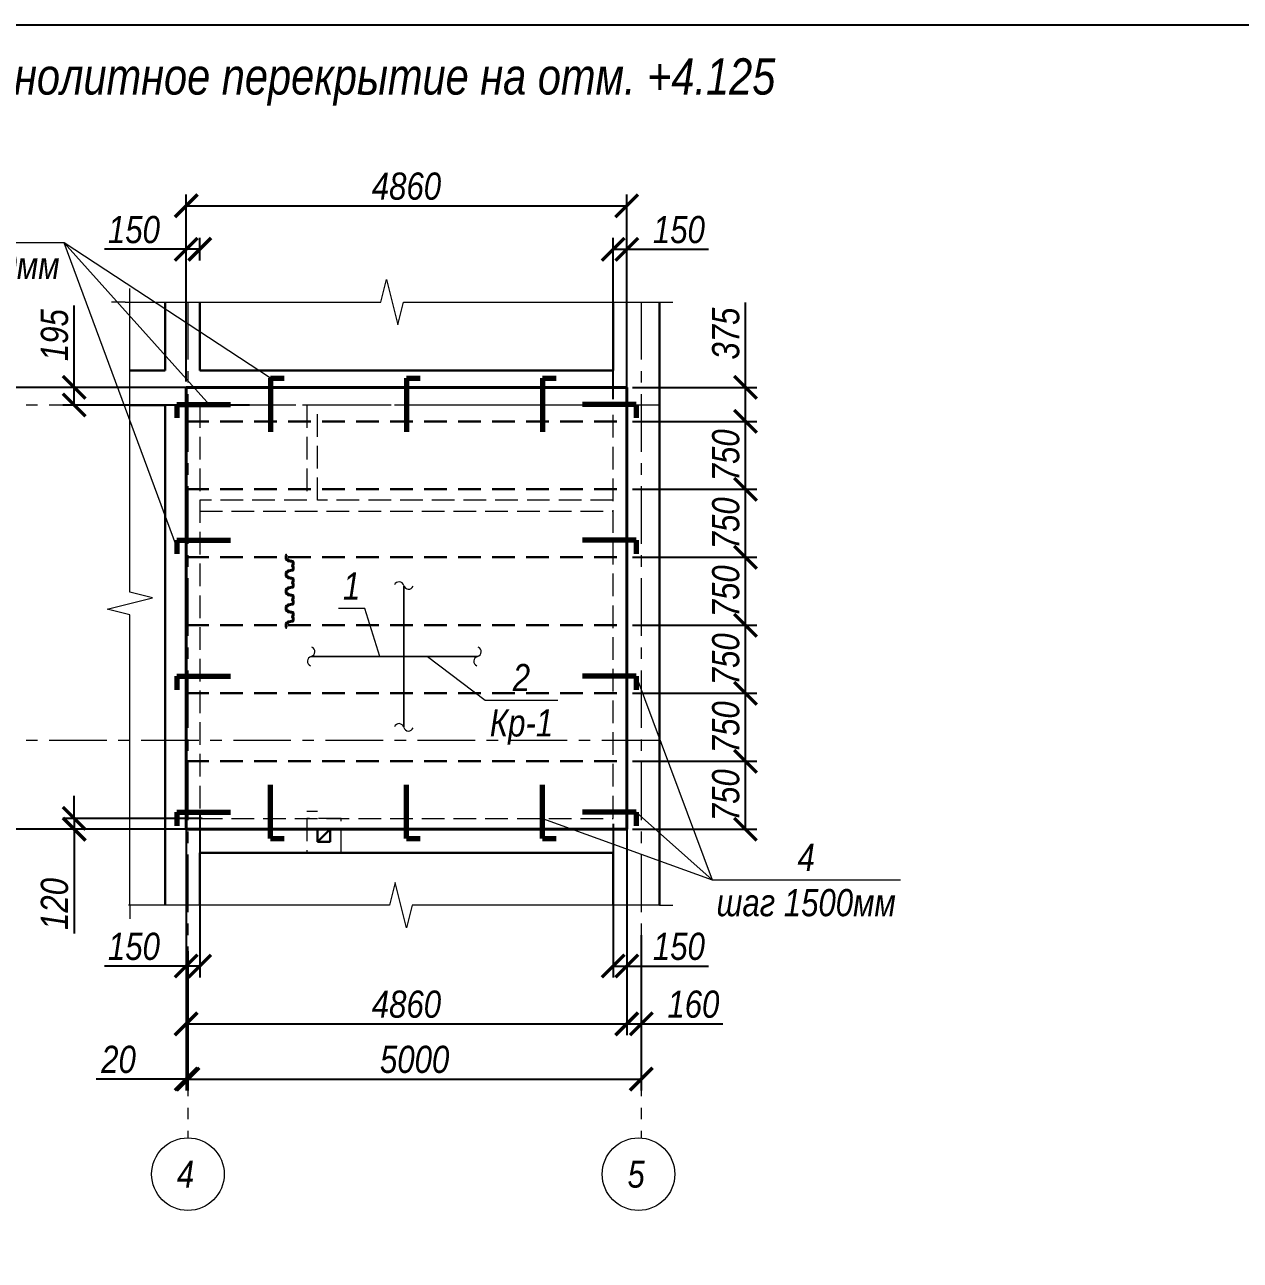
# Model space of a CAD drawing. Header units: millimetres. Extents: x 1582001 to 3303937, y 226471 to 491235.
# Drawn here: x 1715313 to 1728721, y 306813 to 320445 of the extents above; entities that cross this region are included whole.
import ezdxf
from ezdxf.enums import TextEntityAlignment as Align

# ---------------------------------------------------------------- set-up
doc = ezdxf.new("R2010")
doc.units = ezdxf.units.MM
for name, pattern in [('CENTER', [50.8, 31.75, -6.35, 6.35, -6.35]), ('DASHED2', [0.375, 0.25, -0.125]), ('gost5', [7, 5, -2, 0])]:
    doc.linetypes.add(name, pattern=pattern)
doc.layers.get('Defpoints').update_dxf_attribs({"color": 255, "lineweight": 30})
for name, color, linetype, lineweight in [('Оси', 251, 'CENTER', 9), ('перекрытия', 7, 'Continuous', 40), ('Размеры', 7, 'Continuous', 18), ('средние', 92, 'Continuous', 30), ('Стены несущие', 7, 'Continuous', 40), ('тонкие', 163, 'Continuous', 20), ('Штриховки', 251, 'Continuous', 20)]:
    doc.layers.add(name, color=color, linetype=linetype, lineweight=lineweight)
doc.layers.add('Формуляр', color=138, linetype='Continuous')
doc.styles.add('GOST 2.304', font='ARIALNI.TTF', dxfattribs={"width": 0.98, "height": 300})
doc.styles.get("Standard").update_dxf_attribs({"font": 'ARIALNI.TTF', "height": 300})
doc.styles.add('STYLE1', font='ARIALNI.TTF', dxfattribs={"height": 300})
doc.styles.add('Текст', font='ARIALNI.TTF')
doc.dimstyles.new('ISO-25', dxfattribs={"dimscale": 100, "dimtxt": 2.5, "dimasz": 2.5, "dimexe": 1.25, "dimexo": 0.625, "dimtad": 1, "dimdec": 0, "dimtxsty": 'Standard', "dimblk": 'ARCHTICK', "dimcen": 2.5, "dimadec": 0, "dimazin": 0, "dimtfac": 1, "dimtdec": 0, "dimtmove": 0, "dimatfit": 3, "dimfxl": 0, "dimarcsym": 0})

# ---------------------------------------------------------------- blocks, each defined once
blk = doc.blocks.new('_ArchTick')
at = {"color": 0, "linetype": 'ByBlock', "const_width": 0.15}
blk.add_lwpolyline([(-0.5, -0.5), (0.5, 0.5)], dxfattribs=at)
blk = doc.blocks.new('*D2024')
at = {"layer": 'Defpoints', "color": 0, "lineweight": -3, "ltscale": 100, "transparency": 16777216}
for p in [(1721954, 312319), (1723263, 312319), (1721954, 311569)]:
    blk.add_point(p, dxfattribs=at)
at = {"layer": 'Размеры', "color": 0, "lineweight": -2, "ltscale": 100, "transparency": 16777216}
for p, q in [((1722016, 312319), (1723388, 312319)), ((1723263, 311569), (1723263, 312319)), ((1722016, 311569), (1723388, 311569))]:
    blk.add_line(p, q, dxfattribs=at)
at = {"layer": 'Размеры', "color": 0, "lineweight": -2, "ltscale": 100, "transparency": 16777216, "xscale": 250, "yscale": 250, "zscale": 250}
for p, rotation in [((1723263, 312319), 90), ((1723263, 311569), 270)]:
    blk.add_blockref('_ArchTick', p, dxfattribs=dict(at, rotation=rotation))
at = {"layer": 'Размеры', "color": 0, "ltscale": 100, "transparency": 16777216, "insert": (1723047, 311944), "char_height": 300, "attachment_point": 5, "rotation": 90}
blk.add_mtext('750', dxfattribs=at)
blk = doc.blocks.new('*D2025')
at = {"layer": 'Defpoints', "color": 0, "lineweight": -3, "ltscale": 100, "transparency": 16777216}
for p in [(1721954, 313069), (1723263, 313069), (1721954, 312319)]:
    blk.add_point(p, dxfattribs=at)
at = {"layer": 'Размеры', "color": 0, "lineweight": -2, "ltscale": 100, "transparency": 16777216}
for p, q in [((1722016, 313069), (1723388, 313069)), ((1723263, 312319), (1723263, 313069)), ((1722016, 312319), (1723388, 312319))]:
    blk.add_line(p, q, dxfattribs=at)
at = {"layer": 'Размеры', "color": 0, "lineweight": -2, "ltscale": 100, "transparency": 16777216, "xscale": 250, "yscale": 250, "zscale": 250}
for p, rotation in [((1723263, 313069), 90), ((1723263, 312319), 270)]:
    blk.add_blockref('_ArchTick', p, dxfattribs=dict(at, rotation=rotation))
at = {"layer": 'Размеры', "color": 0, "ltscale": 100, "transparency": 16777216, "insert": (1723047, 312694), "char_height": 300, "attachment_point": 5, "rotation": 90}
blk.add_mtext('750', dxfattribs=at)
blk = doc.blocks.new('*D2026')
at = {"layer": 'Defpoints', "color": 0, "lineweight": -3, "ltscale": 100, "transparency": 16777216}
for p in [(1721954, 313819), (1723263, 313819), (1721954, 313069)]:
    blk.add_point(p, dxfattribs=at)
at = {"layer": 'Размеры', "color": 0, "lineweight": -2, "ltscale": 100, "transparency": 16777216}
for p, q in [((1722016, 313819), (1723388, 313819)), ((1723263, 313069), (1723263, 313819)), ((1722016, 313069), (1723388, 313069))]:
    blk.add_line(p, q, dxfattribs=at)
at = {"layer": 'Размеры', "color": 0, "lineweight": -2, "ltscale": 100, "transparency": 16777216, "xscale": 250, "yscale": 250, "zscale": 250}
for p, rotation in [((1723263, 313819), 90), ((1723263, 313069), 270)]:
    blk.add_blockref('_ArchTick', p, dxfattribs=dict(at, rotation=rotation))
at = {"layer": 'Размеры', "color": 0, "ltscale": 100, "transparency": 16777216, "insert": (1723047, 313444), "char_height": 300, "attachment_point": 5, "rotation": 90}
blk.add_mtext('750', dxfattribs=at)
blk = doc.blocks.new('*D2027')
at = {"layer": 'Defpoints', "color": 0, "lineweight": -3, "ltscale": 100, "transparency": 16777216}
for p in [(1721954, 314569), (1723263, 314569), (1721954, 313819)]:
    blk.add_point(p, dxfattribs=at)
at = {"layer": 'Размеры', "color": 0, "lineweight": -2, "ltscale": 100, "transparency": 16777216}
for p, q in [((1722016, 314569), (1723388, 314569)), ((1723263, 313819), (1723263, 314569)), ((1722016, 313819), (1723388, 313819))]:
    blk.add_line(p, q, dxfattribs=at)
at = {"layer": 'Размеры', "color": 0, "lineweight": -2, "ltscale": 100, "transparency": 16777216, "xscale": 250, "yscale": 250, "zscale": 250}
for p, rotation in [((1723263, 314569), 90), ((1723263, 313819), 270)]:
    blk.add_blockref('_ArchTick', p, dxfattribs=dict(at, rotation=rotation))
at = {"layer": 'Размеры', "color": 0, "ltscale": 100, "transparency": 16777216, "insert": (1723047, 314194), "char_height": 300, "attachment_point": 5, "rotation": 90}
blk.add_mtext('750', dxfattribs=at)
blk = doc.blocks.new('*D2028')
at = {"layer": 'Defpoints', "color": 0, "lineweight": -3, "ltscale": 100, "transparency": 16777216}
for p in [(1721954, 315319), (1723263, 315319), (1721954, 314569)]:
    blk.add_point(p, dxfattribs=at)
at = {"layer": 'Размеры', "color": 0, "lineweight": -2, "ltscale": 100, "transparency": 16777216}
for p, q in [((1722016, 315319), (1723388, 315319)), ((1723263, 314569), (1723263, 315319)), ((1722016, 314569), (1723388, 314569))]:
    blk.add_line(p, q, dxfattribs=at)
at = {"layer": 'Размеры', "color": 0, "lineweight": -2, "ltscale": 100, "transparency": 16777216, "xscale": 250, "yscale": 250, "zscale": 250}
for p, rotation in [((1723263, 315319), 90), ((1723263, 314569), 270)]:
    blk.add_blockref('_ArchTick', p, dxfattribs=dict(at, rotation=rotation))
at = {"layer": 'Размеры', "color": 0, "ltscale": 100, "transparency": 16777216, "insert": (1723047, 314944), "char_height": 300, "attachment_point": 5, "rotation": 90}
blk.add_mtext('750', dxfattribs=at)
blk = doc.blocks.new('*D2029')
at = {"layer": 'Defpoints', "color": 0, "lineweight": -3, "ltscale": 100, "transparency": 16777216}
for p in [(1721954, 316069), (1723263, 316069), (1721954, 315319)]:
    blk.add_point(p, dxfattribs=at)
at = {"layer": 'Размеры', "color": 0, "lineweight": -2, "ltscale": 100, "transparency": 16777216}
for p, q in [((1722016, 316069), (1723388, 316069)), ((1723263, 315319), (1723263, 316069)), ((1722016, 315319), (1723388, 315319))]:
    blk.add_line(p, q, dxfattribs=at)
at = {"layer": 'Размеры', "color": 0, "lineweight": -2, "ltscale": 100, "transparency": 16777216, "xscale": 250, "yscale": 250, "zscale": 250}
for p, rotation in [((1723263, 316069), 90), ((1723263, 315319), 270)]:
    blk.add_blockref('_ArchTick', p, dxfattribs=dict(at, rotation=rotation))
at = {"layer": 'Размеры', "color": 0, "ltscale": 100, "transparency": 16777216, "insert": (1723047, 315694), "char_height": 300, "attachment_point": 5, "rotation": 90}
blk.add_mtext('750', dxfattribs=at)
blk = doc.blocks.new('*D2030')
at = {"layer": 'Defpoints', "color": 0, "lineweight": -3, "ltscale": 100, "transparency": 16777216}
for p in [(1721954, 316444), (1723263, 316444), (1721954, 316069)]:
    blk.add_point(p, dxfattribs=at)
at = {"layer": 'Размеры', "color": 0, "lineweight": -2, "ltscale": 100, "transparency": 16777216}
for p, q in [((1723263, 316444), (1723263, 317379)), ((1722016, 316444), (1723388, 316444)), ((1723263, 316069), (1723263, 316444)), ((1722016, 316069), (1723388, 316069))]:
    blk.add_line(p, q, dxfattribs=at)
at = {"layer": 'Размеры', "color": 0, "lineweight": -2, "ltscale": 100, "transparency": 16777216, "xscale": 250, "yscale": 250, "zscale": 250}
for p, rotation in [((1723263, 316444), 90), ((1723263, 316069), 270)]:
    blk.add_blockref('_ArchTick', p, dxfattribs=dict(at, rotation=rotation))
at = {"layer": 'Размеры', "color": 0, "ltscale": 100, "transparency": 16777216, "insert": (1723047, 317037), "char_height": 300, "attachment_point": 5, "rotation": 90}
blk.add_mtext('375', dxfattribs=at)
blk = doc.blocks.new('*D2031')
at = {"layer": 'Defpoints', "color": 0, "lineweight": -3, "ltscale": 100, "transparency": 16777216}
for p in [(1717094, 316444), (1715028, 311569), (1717094, 311569)]:
    blk.add_point(p, dxfattribs=at)
at = {"layer": 'Размеры', "color": 0, "lineweight": -2, "ltscale": 100, "transparency": 16777216}
for p, q in [((1717031, 316444), (1714903, 316444)), ((1715028, 316444), (1715028, 311569)), ((1717031, 311569), (1714903, 311569))]:
    blk.add_line(p, q, dxfattribs=at)
at = {"layer": 'Размеры', "color": 0, "lineweight": -2, "ltscale": 100, "transparency": 16777216, "xscale": 250, "yscale": 250, "zscale": 250}
for p, rotation in [((1715028, 316444), 90), ((1715028, 311569), 270)]:
    blk.add_blockref('_ArchTick', p, dxfattribs=dict(at, rotation=rotation))
at = {"layer": 'Размеры', "color": 0, "ltscale": 100, "transparency": 16777216, "insert": (1714812, 314007), "char_height": 300, "attachment_point": 5, "rotation": 90}
blk.add_mtext('4875', dxfattribs=at)
blk = doc.blocks.new('*D2032')
at = {"layer": 'Defpoints', "color": 0, "lineweight": -3, "ltscale": 100, "transparency": 16777216}
for p in [(1715859, 316444), (1717853, 316444), (1717853, 316249)]:
    blk.add_point(p, dxfattribs=at)
at = {"layer": 'Размеры', "color": 0, "lineweight": -2, "ltscale": 100, "transparency": 16777216}
for p, q in [((1715859, 316444), (1715859, 317347)), ((1717791, 316444), (1715734, 316444)), ((1715859, 316249), (1715859, 316444)), ((1717791, 316249), (1715734, 316249))]:
    blk.add_line(p, q, dxfattribs=at)
at = {"layer": 'Размеры', "color": 0, "lineweight": -2, "ltscale": 100, "transparency": 16777216, "xscale": 250, "yscale": 250, "zscale": 250}
for p, rotation in [((1715859, 316444), 90), ((1715859, 316249), 270)]:
    blk.add_blockref('_ArchTick', p, dxfattribs=dict(at, rotation=rotation))
at = {"layer": 'Размеры', "color": 0, "ltscale": 100, "transparency": 16777216, "insert": (1715643, 317020), "char_height": 300, "attachment_point": 5, "rotation": 90}
blk.add_mtext('195', dxfattribs=at)
blk = doc.blocks.new('*D2033')
at = {"layer": 'Defpoints', "color": 0, "lineweight": -3, "ltscale": 100, "transparency": 16777216}
for p in [(1717331, 311689), (1715859, 311569), (1717331, 311569)]:
    blk.add_point(p, dxfattribs=at)
at = {"layer": 'Размеры', "color": 0, "lineweight": -2, "ltscale": 100, "transparency": 16777216}
for p, q in [((1715859, 311689), (1715859, 311939)), ((1717269, 311689), (1715734, 311689)), ((1715859, 311689), (1715859, 311569)), ((1717269, 311569), (1715734, 311569)), ((1715859, 311569), (1715859, 310418))]:
    blk.add_line(p, q, dxfattribs=at)
at = {"layer": 'Размеры', "color": 0, "lineweight": -2, "ltscale": 100, "transparency": 16777216, "xscale": 250, "yscale": 250, "zscale": 250}
for p, rotation in [((1715859, 311689), 270), ((1715859, 311569), 90)]:
    blk.add_blockref('_ArchTick', p, dxfattribs=dict(at, rotation=rotation))
at = {"layer": 'Размеры', "color": 0, "ltscale": 100, "transparency": 16777216, "insert": (1715643, 310744), "char_height": 300, "attachment_point": 5, "rotation": 90}
blk.add_mtext('120', dxfattribs=at)
blk = doc.blocks.new('*D2034')
at = {"layer": 'Defpoints', "color": 0, "lineweight": -3, "ltscale": 100, "transparency": 16777216}
for p in [(1717094, 311569), (1721954, 311569), (1721954, 309421)]:
    blk.add_point(p, dxfattribs=at)
at = {"layer": 'Размеры', "color": 0, "lineweight": -2, "ltscale": 100, "transparency": 16777216}
for p, q in [((1717094, 311507), (1717094, 309296)), ((1721954, 311507), (1721954, 309296)), ((1717094, 309421), (1721954, 309421))]:
    blk.add_line(p, q, dxfattribs=at)
at = {"layer": 'Размеры', "color": 0, "lineweight": -2, "ltscale": 100, "transparency": 16777216, "xscale": 250, "yscale": 250, "zscale": 250, "rotation": 180}
blk.add_blockref('_ArchTick', (1717094, 309421), dxfattribs=at)
at = {"layer": 'Размеры', "color": 0, "lineweight": -2, "ltscale": 100, "transparency": 16777216, "xscale": 250, "yscale": 250, "zscale": 250}
blk.add_blockref('_ArchTick', (1721954, 309421), dxfattribs=at)
at = {"layer": 'Размеры', "color": 0, "ltscale": 100, "transparency": 16777216, "insert": (1719524, 309637), "char_height": 300, "attachment_point": 5}
blk.add_mtext('4860', dxfattribs=at)
blk = doc.blocks.new('*D2035')
at = {"layer": 'Defpoints', "color": 0, "lineweight": -3, "ltscale": 100, "transparency": 16777216}
for p in [(1717094, 311791), (1717244, 311791), (1717094, 310059)]:
    blk.add_point(p, dxfattribs=at)
at = {"layer": 'Размеры', "color": 0, "lineweight": -2, "ltscale": 100, "transparency": 16777216}
for p, q in [((1717094, 311729), (1717094, 309934)), ((1717244, 311729), (1717244, 309934)), ((1717094, 310059), (1716193, 310059)), ((1717244, 310059), (1717094, 310059))]:
    blk.add_line(p, q, dxfattribs=at)
at = {"layer": 'Размеры', "color": 0, "lineweight": -2, "ltscale": 100, "transparency": 16777216, "xscale": 250, "yscale": 250, "zscale": 250, "rotation": 180}
blk.add_blockref('_ArchTick', (1717094, 310059), dxfattribs=at)
at = {"layer": 'Размеры', "color": 0, "lineweight": -2, "ltscale": 100, "transparency": 16777216, "xscale": 250, "yscale": 250, "zscale": 250}
blk.add_blockref('_ArchTick', (1717244, 310059), dxfattribs=at)
at = {"layer": 'Размеры', "color": 0, "ltscale": 100, "transparency": 16777216, "insert": (1716518, 310275), "char_height": 300, "attachment_point": 5}
blk.add_mtext('150', dxfattribs=at)
blk = doc.blocks.new('*D2036')
at = {"layer": 'Defpoints', "color": 0, "lineweight": -3, "ltscale": 100, "transparency": 16777216}
for p in [(1721804, 311689), (1721954, 311689), (1721954, 310059)]:
    blk.add_point(p, dxfattribs=at)
at = {"layer": 'Размеры', "color": 0, "lineweight": -2, "ltscale": 100, "transparency": 16777216}
for p, q in [((1721804, 311627), (1721804, 309934)), ((1721954, 311627), (1721954, 309934)), ((1721804, 310059), (1721954, 310059)), ((1721954, 310059), (1722854, 310059))]:
    blk.add_line(p, q, dxfattribs=at)
at = {"layer": 'Размеры', "color": 0, "lineweight": -2, "ltscale": 100, "transparency": 16777216, "xscale": 250, "yscale": 250, "zscale": 250, "rotation": 180}
blk.add_blockref('_ArchTick', (1721804, 310059), dxfattribs=at)
at = {"layer": 'Размеры', "color": 0, "lineweight": -2, "ltscale": 100, "transparency": 16777216, "xscale": 250, "yscale": 250, "zscale": 250}
blk.add_blockref('_ArchTick', (1721954, 310059), dxfattribs=at)
at = {"layer": 'Размеры', "color": 0, "ltscale": 100, "transparency": 16777216, "insert": (1722529, 310275), "char_height": 300, "attachment_point": 5}
blk.add_mtext('150', dxfattribs=at)
blk = doc.blocks.new('*D2037')
at = {"layer": 'Defpoints', "color": 0, "lineweight": -3, "ltscale": 100, "transparency": 16777216}
for p in [(1717114, 309804), (1722114, 309804), (1722114, 308812)]:
    blk.add_point(p, dxfattribs=at)
at = {"layer": 'Размеры', "color": 0, "lineweight": -2, "ltscale": 100, "transparency": 16777216}
for p, q in [((1717114, 309741), (1717114, 308687)), ((1722114, 309741), (1722114, 308687)), ((1717114, 308812), (1722114, 308812))]:
    blk.add_line(p, q, dxfattribs=at)
at = {"layer": 'Размеры', "color": 0, "lineweight": -2, "ltscale": 100, "transparency": 16777216, "xscale": 250, "yscale": 250, "zscale": 250, "rotation": 180}
blk.add_blockref('_ArchTick', (1717114, 308812), dxfattribs=at)
at = {"layer": 'Размеры', "color": 0, "lineweight": -2, "ltscale": 100, "transparency": 16777216, "xscale": 250, "yscale": 250, "zscale": 250}
blk.add_blockref('_ArchTick', (1722114, 308812), dxfattribs=at)
at = {"layer": 'Размеры', "color": 0, "ltscale": 100, "transparency": 16777216, "insert": (1719614, 309028), "char_height": 300, "attachment_point": 5}
blk.add_mtext('5000', dxfattribs=at)
blk = doc.blocks.new('*D2038')
at = {"layer": 'Defpoints', "color": 0, "lineweight": -3, "ltscale": 100, "transparency": 16777216}
for p in [(1722114, 310461), (1721954, 309738), (1722114, 309421)]:
    blk.add_point(p, dxfattribs=at)
at = {"layer": 'Размеры', "color": 0, "lineweight": -2, "ltscale": 100, "transparency": 16777216}
for p, q in [((1722114, 310399), (1722114, 309296)), ((1721954, 309676), (1721954, 309296)), ((1721954, 309421), (1722114, 309421)), ((1722114, 309421), (1723014, 309421))]:
    blk.add_line(p, q, dxfattribs=at)
at = {"layer": 'Размеры', "color": 0, "lineweight": -2, "ltscale": 100, "transparency": 16777216, "xscale": 250, "yscale": 250, "zscale": 250, "rotation": 180}
blk.add_blockref('_ArchTick', (1721954, 309421), dxfattribs=at)
at = {"layer": 'Размеры', "color": 0, "lineweight": -2, "ltscale": 100, "transparency": 16777216, "xscale": 250, "yscale": 250, "zscale": 250}
blk.add_blockref('_ArchTick', (1722114, 309421), dxfattribs=at)
at = {"layer": 'Размеры', "color": 0, "ltscale": 100, "transparency": 16777216, "insert": (1722689, 309637), "char_height": 300, "attachment_point": 5}
blk.add_mtext('160', dxfattribs=at)
blk = doc.blocks.new('*D2039')
at = {"layer": 'Defpoints', "color": 0, "lineweight": -3, "ltscale": 100, "transparency": 16777216}
for p in [(1717114, 310286), (1717094, 309545), (1717094, 308812)]:
    blk.add_point(p, dxfattribs=at)
at = {"layer": 'Размеры', "color": 0, "lineweight": -2, "ltscale": 100, "transparency": 16777216}
for p, q in [((1717114, 310223), (1717114, 308687)), ((1717094, 309482), (1717094, 308687)), ((1717094, 308812), (1716103, 308812)), ((1717114, 308812), (1717094, 308812)), ((1717114, 308812), (1717364, 308812))]:
    blk.add_line(p, q, dxfattribs=at)
at = {"layer": 'Размеры', "color": 0, "lineweight": -2, "ltscale": 100, "transparency": 16777216, "xscale": 250, "yscale": 250, "zscale": 250}
blk.add_blockref('_ArchTick', (1717094, 308812), dxfattribs=at)
at = {"layer": 'Размеры', "color": 0, "lineweight": -2, "ltscale": 100, "transparency": 16777216, "xscale": 250, "yscale": 250, "zscale": 250, "rotation": 180}
blk.add_blockref('_ArchTick', (1717114, 308812), dxfattribs=at)
at = {"layer": 'Размеры', "color": 0, "ltscale": 100, "transparency": 16777216, "insert": (1716348, 309028), "char_height": 300, "attachment_point": 5}
blk.add_mtext('20', dxfattribs=at)
blk = doc.blocks.new('*D2042')
at = {"layer": 'Defpoints', "color": 0, "lineweight": -3, "ltscale": 100, "transparency": 16777216}
for p in [(1721954, 318447), (1717094, 316444), (1721954, 316444)]:
    blk.add_point(p, dxfattribs=at)
at = {"layer": 'Размеры', "color": 0, "lineweight": -2, "ltscale": 100, "transparency": 16777216}
for p, q in [((1717094, 316507), (1717094, 318572)), ((1717094, 318447), (1721954, 318447)), ((1721954, 316507), (1721954, 318572))]:
    blk.add_line(p, q, dxfattribs=at)
at = {"layer": 'Размеры', "color": 0, "lineweight": -2, "ltscale": 100, "transparency": 16777216, "xscale": 250, "yscale": 250, "zscale": 250, "rotation": 180}
blk.add_blockref('_ArchTick', (1717094, 318447), dxfattribs=at)
at = {"layer": 'Размеры', "color": 0, "lineweight": -2, "ltscale": 100, "transparency": 16777216, "xscale": 250, "yscale": 250, "zscale": 250}
blk.add_blockref('_ArchTick', (1721954, 318447), dxfattribs=at)
at = {"layer": 'Размеры', "color": 0, "ltscale": 100, "transparency": 16777216, "insert": (1719524, 318662), "char_height": 300, "attachment_point": 5}
blk.add_mtext('4860', dxfattribs=at)
blk = doc.blocks.new('*D2043')
at = {"layer": 'Defpoints', "color": 0, "lineweight": -3, "ltscale": 100, "transparency": 16777216}
for p in [(1721954, 317967), (1721804, 316249), (1721954, 316257)]:
    blk.add_point(p, dxfattribs=at)
at = {"layer": 'Размеры', "color": 0, "lineweight": -2, "ltscale": 100, "transparency": 16777216}
for p, q in [((1721804, 316312), (1721804, 318092)), ((1721954, 316319), (1721954, 318092)), ((1721804, 317967), (1721954, 317967)), ((1721954, 317967), (1722854, 317967))]:
    blk.add_line(p, q, dxfattribs=at)
at = {"layer": 'Размеры', "color": 0, "lineweight": -2, "ltscale": 100, "transparency": 16777216, "xscale": 250, "yscale": 250, "zscale": 250, "rotation": 180}
blk.add_blockref('_ArchTick', (1721804, 317967), dxfattribs=at)
at = {"layer": 'Размеры', "color": 0, "lineweight": -2, "ltscale": 100, "transparency": 16777216, "xscale": 250, "yscale": 250, "zscale": 250}
blk.add_blockref('_ArchTick', (1721954, 317967), dxfattribs=at)
at = {"layer": 'Размеры', "color": 0, "ltscale": 100, "transparency": 16777216, "insert": (1722529, 318183), "char_height": 300, "attachment_point": 5}
blk.add_mtext('150', dxfattribs=at)
blk = doc.blocks.new('*D2044')
at = {"layer": 'Defpoints', "color": 0, "lineweight": -3, "ltscale": 100, "transparency": 16777216}
for p in [(1717094, 317967), (1717094, 315863), (1717244, 315863)]:
    blk.add_point(p, dxfattribs=at)
at = {"layer": 'Размеры', "color": 0, "lineweight": -2, "ltscale": 100, "transparency": 16777216}
for p, q in [((1717094, 317842), (1717094, 318092)), ((1717244, 317842), (1717244, 318092)), ((1717094, 317967), (1716193, 317967)), ((1717244, 317967), (1717094, 317967))]:
    blk.add_line(p, q, dxfattribs=at)
at = {"layer": 'Размеры', "color": 0, "lineweight": -2, "ltscale": 100, "transparency": 16777216, "xscale": 250, "yscale": 250, "zscale": 250, "rotation": 180}
blk.add_blockref('_ArchTick', (1717094, 317967), dxfattribs=at)
at = {"layer": 'Размеры', "color": 0, "lineweight": -2, "ltscale": 100, "transparency": 16777216, "xscale": 250, "yscale": 250, "zscale": 250}
blk.add_blockref('_ArchTick', (1717244, 317967), dxfattribs=at)
at = {"layer": 'Размеры', "color": 0, "ltscale": 100, "transparency": 16777216, "insert": (1716518, 318183), "char_height": 300, "attachment_point": 5}
blk.add_mtext('150', dxfattribs=at)

msp = doc.modelspace()

# ---------------------------------------------------------------- linework, layer by layer
at = {"layer": 'Оси', "ltscale": 20}
for p, q in [((1717113.6, 317385.4), (1717113.6, 308163.3)), ((1722113.6, 317385.4), (1722113.6, 308162.2)), ((1722313.6, 316249), (1713233.5, 316249)), ((1722313.6, 312549), (1713233.5, 312549))]:
    msp.add_line(p, q, dxfattribs=at)
at = {"layer": 'Оси', "linetype": 'Continuous', "ltscale": 100}
for centre in [(1717113.6, 307763.3), (1717113.6, 307763.3), (1722083.6, 307763.3), (1722083.6, 307763.3)]:
    msp.add_circle(centre, 400, dxfattribs=at)
at = {"layer": 'перекрытия', "lineweight": 40, "ltscale": 100}
for p, q in [((1718197.9, 314589.1), (1718197.9, 314548.9)), ((1718198.8, 314589.1), (1718198.8, 314548.9)), ((1718214.7, 314540.7), (1718202.7, 314543.1)), ((1718214.7, 314540.7), (1718202.7, 314543.1)), ((1718214.8, 314541.6), (1718202.9, 314543.9)), ((1718214.8, 314541.6), (1718202.9, 314543.9)), ((1718217.9, 314535.4), (1718217.9, 314536.8)), ((1718217.9, 314535.4), (1718217.9, 314536.8)), ((1718218.8, 314535.4), (1718218.8, 314536.8)), ((1718218.8, 314535.4), (1718218.8, 314536.8)), ((1718268.9, 314522), (1718221.1, 314531.4)), ((1718269, 314522.9), (1718221.3, 314532.3)), ((1718272.9, 314484.3), (1718272.9, 314517.1)), ((1718273.8, 314484.3), (1718273.8, 314517.1)), ((1718197.9, 314401.6), (1718197.9, 314361.4)), ((1718198.8, 314401.6), (1718198.8, 314361.4)), ((1718214.7, 314409.8), (1718202.7, 314407.5)), ((1718214.7, 314353.2), (1718202.7, 314355.6)), ((1718214.7, 314353.2), (1718202.7, 314355.6)), ((1718214.8, 314408.9), (1718202.9, 314406.6)), ((1718214.8, 314354.1), (1718202.9, 314356.4)), ((1718214.8, 314354.1), (1718202.9, 314356.4)), ((1718217.9, 314415.1), (1718217.9, 314413.7)), ((1718217.9, 314347.9), (1718217.9, 314349.3)), ((1718217.9, 314347.9), (1718217.9, 314349.3)), ((1718218.8, 314415.1), (1718218.8, 314413.7)), ((1718218.8, 314347.9), (1718218.8, 314349.3)), ((1718218.8, 314347.9), (1718218.8, 314349.3)), ((1718268.9, 314428.5), (1718221.1, 314419.1)), ((1718269, 314427.6), (1718221.3, 314418.2)), ((1718265.9, 314474.2), (1718265.9, 314476.3)), ((1718266.8, 314474.2), (1718266.8, 314476.3)), ((1718272.9, 314433.4), (1718272.9, 314466.3)), ((1718273.8, 314433.4), (1718273.8, 314466.3)), ((1718197.9, 314214.1), (1718197.9, 314173.9)), ((1718198.8, 314214.1), (1718198.8, 314173.9)), ((1718214.7, 314222.3), (1718202.7, 314220)), ((1718214.8, 314221.4), (1718202.9, 314219.1)), ((1718217.9, 314227.6), (1718217.9, 314226.2)), ((1718218.8, 314227.6), (1718218.8, 314226.2)), ((1718268.9, 314334.5), (1718221.1, 314343.9)), ((1718268.9, 314241), (1718221.1, 314231.6)), ((1718269, 314335.4), (1718221.3, 314344.8)), ((1718269, 314240.1), (1718221.3, 314230.7)), ((1718265.9, 314286.7), (1718265.9, 314288.8)), ((1718266.8, 314286.7), (1718266.8, 314288.8)), ((1718272.9, 314296.8), (1718272.9, 314329.6)), ((1718272.9, 314245.9), (1718272.9, 314278.8)), ((1718273.8, 314296.8), (1718273.8, 314329.6)), ((1718273.8, 314245.9), (1718273.8, 314278.8)), ((1718214.7, 314165.7), (1718202.7, 314168.1)), ((1718214.7, 314165.7), (1718202.7, 314168.1)), ((1718214.8, 314166.6), (1718202.9, 314168.9)), ((1718214.8, 314166.6), (1718202.9, 314168.9)), ((1718217.9, 314160.4), (1718217.9, 314161.8)), ((1718217.9, 314160.4), (1718217.9, 314161.8)), ((1718218.8, 314160.4), (1718218.8, 314161.8)), ((1718218.8, 314160.4), (1718218.8, 314161.8)), ((1718268.9, 314147), (1718221.1, 314156.4)), ((1718269, 314147.9), (1718221.3, 314157.3)), ((1718265.9, 314099.2), (1718265.9, 314101.3)), ((1718266.8, 314099.2), (1718266.8, 314101.3)), ((1718272.9, 314109.3), (1718272.9, 314142.1)), ((1718272.9, 314058.4), (1718272.9, 314091.3)), ((1718273.8, 314109.3), (1718273.8, 314142.1)), ((1718273.8, 314058.4), (1718273.8, 314091.3)), ((1718197.9, 314026.6), (1718197.9, 313986.4)), ((1718198.8, 314026.6), (1718198.8, 313986.4)), ((1718214.7, 314034.8), (1718202.7, 314032.5)), ((1718214.7, 313978.2), (1718202.7, 313980.6)), ((1718214.7, 313978.2), (1718202.7, 313980.6)), ((1718214.8, 314033.9), (1718202.9, 314031.6)), ((1718214.8, 313979.1), (1718202.9, 313981.4)), ((1718214.8, 313979.1), (1718202.9, 313981.4)), ((1718217.9, 314040.1), (1718217.9, 314038.7)), ((1718217.9, 313972.9), (1718217.9, 313974.3)), ((1718217.9, 313972.9), (1718217.9, 313974.3)), ((1718218.8, 314040.1), (1718218.8, 314038.7)), ((1718218.8, 313972.9), (1718218.8, 313974.3)), ((1718218.8, 313972.9), (1718218.8, 313974.3)), ((1718268.9, 314053.5), (1718221.1, 314044.1)), ((1718268.9, 313959.5), (1718221.1, 313968.9)), ((1718269, 314052.6), (1718221.3, 314043.2)), ((1718269, 313960.4), (1718221.3, 313969.8)), ((1718272.9, 313921.8), (1718272.9, 313954.6)), ((1718273.8, 313921.8), (1718273.8, 313954.6)), ((1718197.9, 313839.1), (1718197.9, 313798.9)), ((1718198.8, 313839.1), (1718198.8, 313798.9)), ((1718214.7, 313847.3), (1718202.7, 313845)), ((1718214.8, 313846.4), (1718202.9, 313844.1)), ((1718217.9, 313852.6), (1718217.9, 313851.2)), ((1718218.8, 313852.6), (1718218.8, 313851.2)), ((1718268.9, 313866), (1718221.1, 313856.6)), ((1718269, 313865.1), (1718221.3, 313855.7)), ((1718265.9, 313911.7), (1718265.9, 313913.8)), ((1718266.8, 313911.7), (1718266.8, 313913.8)), ((1718272.9, 313870.9), (1718272.9, 313903.8)), ((1718273.8, 313870.9), (1718273.8, 313903.8))]:
    msp.add_line(p, q, dxfattribs=at)
for centre, radius, start, end in [((1718203.9, 314589.1), 6, 101.12617, 180), ((1718203.9, 314548.9), 6, 180, 258.87383), ((1718203.9, 314548.9), 6, 180, 258.87383), ((1718203.9, 314589.1), 5.1, 101.12617, 180), ((1718203.9, 314548.9), 5.1, 180, 258.87383), ((1718203.9, 314548.9), 5.1, 180, 258.87383), ((1718213.9, 314536.8), 4, 0, 78.87383), ((1718213.9, 314536.8), 4, 0, 78.87383), ((1718213.9, 314536.8), 4.9, 0, 78.87383), ((1718213.9, 314536.8), 4.9, 0, 78.87383), ((1718221.9, 314535.4), 4, 180, 258.87383), ((1718221.9, 314535.4), 4, 180, 258.87383), ((1718221.9, 314535.4), 3.1, 180, 258.87383), ((1718221.9, 314535.4), 3.1, 180, 258.87383), ((1718267.9, 314517.1), 5, 0, 78.87383), ((1718267.9, 314517.1), 5.9, 0, 78.87383), ((1718203.9, 314401.6), 6, 101.12617, 180), ((1718203.9, 314361.4), 6, 180, 258.87383), ((1718203.9, 314361.4), 6, 180, 258.87383), ((1718203.9, 314401.6), 5.1, 101.12617, 180), ((1718203.9, 314361.4), 5.1, 180, 258.87383), ((1718203.9, 314361.4), 5.1, 180, 258.87383), ((1718213.9, 314413.7), 4, 281.12617, 0), ((1718213.9, 314349.3), 4, 0, 78.87383), ((1718213.9, 314349.3), 4, 0, 78.87383), ((1718213.9, 314413.7), 4.9, 281.12617, 0), ((1718213.9, 314349.3), 4.9, 0, 78.87383), ((1718213.9, 314349.3), 4.9, 0, 78.87383), ((1718221.9, 314415.1), 4, 101.12617, 180), ((1718221.9, 314415.1), 3.1, 101.12617, 180), ((1718269.9, 314476.3), 4, 97.18076, 180), ((1718269.9, 314474.2), 4, 180, 262.81924), ((1718269.9, 314476.3), 3.1, 97.18076, 180), ((1718269.9, 314474.2), 3.1, 180, 262.81924), ((1718267.9, 314433.4), 5, 281.12617, 0), ((1718267.9, 314433.4), 5.9, 281.12617, 0), ((1718268.9, 314484.3), 4, 277.18076, 0), ((1718268.9, 314466.3), 4, 0, 82.81924), ((1718268.9, 314484.3), 4.9, 277.18076, 0), ((1718268.9, 314466.3), 4.9, 0, 82.81924), ((1718203.9, 314214.1), 6, 101.12617, 180), ((1718203.9, 314214.1), 5.1, 101.12617, 180), ((1718213.9, 314226.2), 4, 281.12617, 0), ((1718213.9, 314226.2), 4.9, 281.12617, 0), ((1718221.9, 314347.9), 4, 180, 258.87383), ((1718221.9, 314347.9), 4, 180, 258.87383), ((1718221.9, 314227.6), 4, 101.12617, 180), ((1718221.9, 314347.9), 3.1, 180, 258.87383), ((1718221.9, 314347.9), 3.1, 180, 258.87383), ((1718221.9, 314227.6), 3.1, 101.12617, 180), ((1718269.9, 314288.8), 4, 97.18076, 180), ((1718269.9, 314286.7), 4, 180, 262.81924), ((1718269.9, 314288.8), 3.1, 97.18076, 180), ((1718269.9, 314286.7), 3.1, 180, 262.81924), ((1718267.9, 314329.6), 5, 0, 78.87383), ((1718267.9, 314245.9), 5, 281.12617, 0), ((1718267.9, 314329.6), 5.9, 0, 78.87383), ((1718267.9, 314245.9), 5.9, 281.12617, 0), ((1718268.9, 314296.8), 4, 277.18076, 0), ((1718268.9, 314278.8), 4, 0, 82.81924), ((1718268.9, 314296.8), 4.9, 277.18076, 0), ((1718268.9, 314278.8), 4.9, 0, 82.81924), ((1718203.9, 314173.9), 6, 180, 258.87383), ((1718203.9, 314173.9), 6, 180, 258.87383), ((1718203.9, 314173.9), 5.1, 180, 258.87383), ((1718203.9, 314173.9), 5.1, 180, 258.87383), ((1718213.9, 314161.8), 4, 0, 78.87383), ((1718213.9, 314161.8), 4, 0, 78.87383), ((1718213.9, 314161.8), 4.9, 0, 78.87383), ((1718213.9, 314161.8), 4.9, 0, 78.87383), ((1718221.9, 314160.4), 4, 180, 258.87383), ((1718221.9, 314160.4), 4, 180, 258.87383), ((1718221.9, 314160.4), 3.1, 180, 258.87383), ((1718221.9, 314160.4), 3.1, 180, 258.87383), ((1718269.9, 314101.3), 4, 97.18076, 180), ((1718269.9, 314099.2), 4, 180, 262.81924), ((1718269.9, 314101.3), 3.1, 97.18076, 180), ((1718269.9, 314099.2), 3.1, 180, 262.81924), ((1718267.9, 314142.1), 5, 0, 78.87383), ((1718267.9, 314142.1), 5.9, 0, 78.87383), ((1718268.9, 314109.3), 4, 277.18076, 0), ((1718268.9, 314091.3), 4, 0, 82.81924), ((1718268.9, 314109.3), 4.9, 277.18076, 0), ((1718268.9, 314091.3), 4.9, 0, 82.81924), ((1718203.9, 314026.6), 6, 101.12617, 180), ((1718203.9, 313986.4), 6, 180, 258.87383), ((1718203.9, 313986.4), 6, 180, 258.87383), ((1718203.9, 314026.6), 5.1, 101.12617, 180), ((1718203.9, 313986.4), 5.1, 180, 258.87383), ((1718203.9, 313986.4), 5.1, 180, 258.87383), ((1718213.9, 314038.7), 4, 281.12617, 0), ((1718213.9, 313974.3), 4, 0, 78.87383), ((1718213.9, 313974.3), 4, 0, 78.87383), ((1718213.9, 314038.7), 4.9, 281.12617, 0), ((1718213.9, 313974.3), 4.9, 0, 78.87383), ((1718213.9, 313974.3), 4.9, 0, 78.87383), ((1718221.9, 314040.1), 4, 101.12617, 180), ((1718221.9, 313972.9), 4, 180, 258.87383), ((1718221.9, 313972.9), 4, 180, 258.87383), ((1718221.9, 314040.1), 3.1, 101.12617, 180), ((1718221.9, 313972.9), 3.1, 180, 258.87383), ((1718221.9, 313972.9), 3.1, 180, 258.87383), ((1718267.9, 314058.4), 5, 281.12617, 0), ((1718267.9, 313954.6), 5, 0, 78.87383), ((1718267.9, 314058.4), 5.9, 281.12617, 0), ((1718267.9, 313954.6), 5.9, 0, 78.87383), ((1718203.9, 313839.1), 6, 101.12617, 180), ((1718203.9, 313839.1), 5.1, 101.12617, 180), ((1718213.9, 313851.2), 4, 281.12617, 0), ((1718213.9, 313851.2), 4.9, 281.12617, 0), ((1718221.9, 313852.6), 4, 101.12617, 180), ((1718221.9, 313852.6), 3.1, 101.12617, 180), ((1718269.9, 313913.8), 4, 97.18076, 180), ((1718269.9, 313911.7), 4, 180, 262.81924), ((1718269.9, 313913.8), 3.1, 97.18076, 180), ((1718269.9, 313911.7), 3.1, 180, 262.81924), ((1718267.9, 313870.9), 5, 281.12617, 0), ((1718267.9, 313870.9), 5.9, 281.12617, 0), ((1718268.9, 313921.8), 4, 277.18076, 0), ((1718268.9, 313903.8), 4, 0, 82.81924), ((1718268.9, 313921.8), 4.9, 277.18076, 0), ((1718268.9, 313903.8), 4.9, 0, 82.81924), ((1718203.9, 313798.9), 6, 180, 258.87383), ((1718203.9, 313798.9), 6, 180, 258.87383), ((1718203.9, 313798.9), 6, 180, 258.87383), ((1718203.9, 313798.9), 5.1, 180, 258.87383), ((1718203.9, 313798.9), 5.1, 180, 258.87383), ((1718203.9, 313798.9), 5.1, 180, 258.87383)]:
    msp.add_arc(centre, radius, start, end, dxfattribs=at)
at = {"layer": 'Размеры', "ltscale": 100}
for p, q in [((1715748, 318038.3), (1713670.6, 318038.3)), ((1716990.6, 314681.5), (1715748, 318038.3)), ((1718023.6, 316547), (1715748, 318038.3)), ((1717354.2, 316249), (1715748, 318038.3)), ((1722056.6, 313256.5), (1722894.3, 311009.1)), ((1721023.6, 311689), (1722894.3, 311009.1)), ((1722056.6, 311756.5), (1722894.3, 311009.1)), ((1722894.3, 311009.1), (1724971.8, 311009.1))]:
    msp.add_line(p, q, dxfattribs=at)
at = {"layer": 'Размеры', "linetype": 'Continuous', "ltscale": 50}
for p, q in [((1716473.1, 317385.4), (1716473.1, 317535.4)), ((1716421.4, 317385.4), (1716271.4, 317385.4)), ((1722313.6, 317385.4), (1722463.6, 317385.4)), ((1716608.2, 310730.7), (1716458.2, 310730.7)), ((1716473.1, 310730.7), (1716473.1, 310580.7)), ((1722313.6, 310730.7), (1722463.6, 310730.7))]:
    msp.add_line(p, q, dxfattribs=at)
at = {"layer": 'Размеры', "lineweight": 9, "ltscale": 100}
for p, q in [((1719064.9, 314002.7), (1718773.8, 314002.7)), ((1719228.6, 313475.2), (1719064.9, 314002.7)), ((1719756.1, 313475.2), (1720393.5, 312992.2)), ((1720393.5, 312992.2), (1721192.5, 312992.2))]:
    msp.add_line(p, q, dxfattribs=at)
at = {"layer": 'Размеры', "linetype": 'Continuous', "ltscale": 50}
for points in [[(1716421.4, 317385.4), (1719242.5, 317385.4), (1719305, 317635.4), (1719430, 317135.4), (1719492.5, 317385.4), (1722313.6, 317385.4)], [(1716473.1, 310730.7), (1716473.1, 313933.1), (1716223.1, 313995.6), (1716723.1, 314120.6), (1716473.1, 314183.1), (1716473.1, 317385.4)], [(1722313.6, 310730.7), (1719585.9, 310730.7), (1719523.4, 310480.7), (1719398.4, 310980.7), (1719335.9, 310730.7), (1716608.2, 310730.7)]]:
    msp.add_lwpolyline(points, dxfattribs=at)
at = {"layer": 'средние'}
for p, q in [((1716863.6, 316629), (1716863.6, 317385.4)), ((1717243.6, 317385.4), (1717243.6, 316629)), ((1721803.6, 316629), (1721803.6, 317385.4)), ((1722313.6, 317385.4), (1722313.6, 310730.7)), ((1716473.6, 316629), (1716863.6, 316629)), ((1717243.6, 316629), (1721803.6, 316629)), ((1716863.6, 316249), (1716473.6, 316249)), ((1716863.6, 310730.7), (1716863.6, 316249)), ((1718683.6, 311569), (1718543.6, 311429)), ((1718543.6, 311569), (1718683.6, 311569)), ((1718543.6, 311429), (1718543.6, 311569)), ((1718683.6, 311569), (1718683.6, 311429)), ((1718683.6, 311429), (1718543.6, 311429)), ((1721803.6, 311309.3), (1717243.6, 311309.3)), ((1717243.6, 311309.3), (1717243.6, 310730.7)), ((1721803.6, 310730.7), (1721803.6, 311309.3))]:
    msp.add_line(p, q, dxfattribs=at)
at = {"layer": 'средние', "linetype": 'DASHED2', "ltscale": 1000}
for p, q in [((1717093.6, 316069), (1721953.6, 316069)), ((1717093.6, 315319), (1721953.6, 315319)), ((1717093.6, 314569), (1721953.6, 314569)), ((1717093.6, 313819), (1721953.6, 313819)), ((1717093.6, 313069), (1721953.6, 313069)), ((1717093.6, 312319), (1721953.6, 312319))]:
    msp.add_line(p, q, dxfattribs=at)
at = {"layer": 'Стены несущие'}
for p, q in [((1717093.6, 316444), (1717093.6, 311569)), ((1717093.6, 316444), (1721953.6, 316444)), ((1721953.6, 311569), (1721953.6, 316444)), ((1717093.6, 311569), (1721953.6, 311569))]:
    msp.add_line(p, q, dxfattribs=at)
at = {"layer": 'тонкие', "linetype": 'gost5', "ltscale": 50}
for p, q in [((1721803.6, 316249), (1717243.6, 316249)), ((1717243.6, 316249), (1717243.6, 311689)), ((1718423.6, 316249), (1718423.6, 315199)), ((1718543.6, 316249), (1718423.6, 316249)), ((1718543.6, 315199), (1718543.6, 316249)), ((1721803.6, 311689), (1721803.6, 316249)), ((1718423.6, 315199), (1717243.6, 315199)), ((1717243.6, 315199), (1717243.6, 315079)), ((1721803.6, 315199), (1718543.6, 315199)), ((1717243.6, 315079), (1721803.6, 315079)), ((1718543.6, 311764), (1718423.6, 311764)), ((1717243.6, 311689), (1721803.6, 311689))]:
    msp.add_line(p, q, dxfattribs=at)
msp.add_lwpolyline([(1718423.6, 311309), (1718803.6, 311309), (1718803.6, 311689), (1718423.6, 311689)], close=True, dxfattribs=at)
at = {"layer": 'Формуляр', "color": 0}
msp.add_lwpolyline([(1710000.7, 291755.1), (1710000.7, 320444.9), (1749500.6, 320444.9), (1749500.6, 291755.1)], close=True, dxfattribs=at)
at = {"layer": 'Штриховки', "color": 1, "lineweight": 70, "ltscale": 100}
for p, q in [((1718023.6, 316547), (1718023.6, 315954.8)), ((1718023.6, 316547), (1718173.6, 316547)), ((1719523.6, 316547), (1719523.6, 315954.8)), ((1719523.6, 316547), (1719673.6, 316547)), ((1721023.6, 316547), (1721023.6, 315954.8)), ((1721023.6, 316547), (1721173.6, 316547)), ((1716990.6, 316256.5), (1717582.8, 316256.5)), ((1716990.6, 316256.5), (1716990.6, 316106.5)), ((1722056.6, 316256.5), (1721464.4, 316256.5)), ((1722056.6, 316256.5), (1722056.6, 316106.5)), ((1716990.6, 314756.5), (1717582.8, 314756.5)), ((1716990.6, 314756.5), (1716990.6, 314606.5)), ((1722056.6, 314756.5), (1721464.4, 314756.5)), ((1722056.6, 314756.5), (1722056.6, 314606.5)), ((1716990.6, 313256.5), (1717582.8, 313256.5)), ((1716990.6, 313256.5), (1716990.6, 313106.5)), ((1722056.6, 313256.5), (1721464.4, 313256.5)), ((1722056.6, 313256.5), (1722056.6, 313106.5)), ((1718023.6, 311466), (1718023.6, 312058.2)), ((1719523.6, 311466), (1719523.6, 312058.2)), ((1721023.6, 311466), (1721023.6, 312058.2)), ((1716990.6, 311756.5), (1717582.8, 311756.5)), ((1716990.6, 311756.5), (1716990.6, 311606.5)), ((1722056.6, 311756.5), (1721464.4, 311756.5)), ((1722056.6, 311756.5), (1722056.6, 311606.5)), ((1718023.6, 311466), (1718173.6, 311466)), ((1719523.6, 311466), (1719673.6, 311466)), ((1721023.6, 311466), (1721173.6, 311466))]:
    msp.add_line(p, q, dxfattribs=at)
at = {"layer": 'Штриховки', "color": 1, "ltscale": 100, "const_width": 20}
for points in [[(1719494.4, 314257.5), (1719494.4, 312692.9)], [(1718473, 313475.2), (1720307.6, 313475.2)]]:
    msp.add_lwpolyline(points, dxfattribs=at)
at = {"layer": 'Штриховки', "ltscale": 100}
for centre, start, end in [((1719441.8, 314243.9), 14.42741, 158.31065), ((1719547, 314271), 194.42741, 338.31065), ((1718459.4, 313527.8), 284.42741, 68.31065), ((1720294, 313527.8), 284.42741, 68.31065), ((1718486.5, 313422.6), 104.42741, 248.31065), ((1720321.1, 313422.6), 104.42741, 248.31065), ((1719441.8, 312679.4), 14.42741, 158.31065), ((1719547, 312706.5), 194.42741, 338.31065)]:
    msp.add_arc(centre, 54.3, start, end, dxfattribs=at)

# ---------------------------------------------------------------- texts
at = {"ltscale": 2, "insert": (1714559.3, 320074.2), "char_height": 400, "width": 12867.82, "attachment_point": 1, "style": 'STYLE1'}
msp.add_mtext('Монолитное перекрытие на отм. +4.125', dxfattribs=at)
at = {"layer": 'Оси', "linetype": 'Continuous', "ltscale": 100, "style": 'GOST 2.304'}
for s, p in [('4', (1717087.2, 307763.3)), ('5', (1722057.2, 307763.3))]:
    msp.add_text(s, height=297.2, dxfattribs=at).set_placement(p, align=Align.MIDDLE_CENTER)
at = {"layer": 'Размеры', "ltscale": 100, "style": 'Текст'}
for s, p in [('шаг 1500мм', (1713720.6, 317638.3)), ('4', (1723837.5, 311109.1)), ('шаг 1500мм', (1722944.3, 310609.1))]:
    msp.add_text(s, height=300, dxfattribs=at).set_placement(p)
at = {"layer": 'Размеры', "lineweight": 9, "ltscale": 100, "style": 'Текст'}
for s, p in [('1', (1718823.8, 314102.7)), ('2', (1720696.4, 313092.2)), ('Кр-1', (1720443.5, 312592.2))]:
    msp.add_text(s, height=300, dxfattribs=at).set_placement(p)

# ---------------------------------------------------------------- dimensions: what is measured, and where the dimension line sits
at = {"layer": 'Размеры', "ltscale": 100}
for base, p1, p2, override, picture, middle in [((1721953.6, 318446.8), (1717093.6, 316444), (1721953.6, 316444), {"dimlfac": 1, "dimtxsty": 'Standard', "dimblk1": 'ArchTick', "dimblk2": 'ArchTick', "dimsah": 1, "dimtmove": 0, "dimtolj": 0}, '*D2042', (1719523.6, 318662.5)), ((1717093.6, 317966.9), (1717243.6, 315862.6), (1717093.6, 315862.6), {"dimscale": 100, "dimfxlon": 1, "dimarcsym": 1}, '*D2044', (1716518.2, 318182.6)), ((1721953.6, 317966.9), (1721803.6, 316249), (1721953.6, 316256.5), {"dimlfac": 1, "dimtxsty": 'Standard', "dimblk1": 'ArchTick', "dimblk2": 'ArchTick', "dimsah": 1, "dimtmove": 0, "dimtolj": 0}, '*D2043', (1722528.9, 318182.6)), ((1717093.6, 310059.1), (1717243.6, 311791.3), (1717093.6, 311791.3), {"dimscale": 100, "dimlfac": 1, "dimtxsty": 'Standard', "dimblk1": 'ArchTick', "dimblk2": 'ArchTick', "dimsah": 1, "dimtmove": 0, "dimtolj": 0}, '*D2035', (1716518.2, 310274.8)), ((1721953.6, 310059.1), (1721803.6, 311689), (1721953.6, 311689), {"dimscale": 100, "dimlfac": 1, "dimtxsty": 'Standard', "dimblk1": 'ArchTick', "dimblk2": 'ArchTick', "dimsah": 1, "dimtmove": 0, "dimtolj": 0}, '*D2036', (1722528.9, 310274.8)), ((1721953.6, 309421.1), (1717093.6, 311569), (1721953.6, 311569), {"dimscale": 100, "dimlfac": 1, "dimtxsty": 'Standard', "dimblk1": 'ArchTick', "dimblk2": 'ArchTick', "dimsah": 1, "dimtmove": 0, "dimtolj": 0}, '*D2034', (1719523.6, 309636.8)), ((1722113.6, 309421.1), (1721953.6, 309738.2), (1722113.6, 310461.3), {"dimscale": 100, "dimlfac": 1, "dimtxsty": 'Standard', "dimblk1": 'ArchTick', "dimblk2": 'ArchTick', "dimsah": 1, "dimtmove": 0, "dimtolj": 0}, '*D2038', (1722688.9, 309636.8)), ((1717093.6, 308812.2), (1717113.6, 310286), (1717093.6, 309544.5), {"dimscale": 100, "dimlfac": 1, "dimtxsty": 'Standard', "dimblk1": 'ArchTick', "dimblk2": 'ArchTick', "dimsah": 1, "dimtmove": 0, "dimtolj": 0}, '*D2039', (1716348.4, 309027.9)), ((1722113.6, 308812.2), (1717113.6, 309803.8), (1722113.6, 309803.8), {"dimscale": 100, "dimlfac": 1, "dimtxsty": 'Standard', "dimblk1": 'ArchTick', "dimblk2": 'ArchTick', "dimsah": 1, "dimtmove": 0, "dimtolj": 0}, '*D2037', (1719613.6, 309027.9))]:
    dim = msp.add_linear_dim(base=base, p1=p1, p2=p2, dimstyle='ISO-25', override=override, dxfattribs=at)
    dim.commit()
    dim.dimension.update_dxf_attribs({"geometry": picture, "text_midpoint": middle})
for base, p1, p2, picture, middle in [((1715858.6, 316444), (1717853.2, 316249), (1717853.2, 316444), '*D2032', (1715642.9, 317020.5)), ((1723262.7, 316444), (1721953.6, 316069), (1721953.6, 316444), '*D2030', (1723047, 317036.6)), ((1715027.6, 311569), (1717093.6, 316444), (1717093.6, 311569), '*D2031', (1714811.9, 314006.5)), ((1723262.7, 316069), (1721953.6, 315319), (1721953.6, 316069), '*D2029', (1723047, 315694)), ((1723262.7, 315319), (1721953.6, 314569), (1721953.6, 315319), '*D2028', (1723047, 314944)), ((1723262.7, 314569), (1721953.6, 313819), (1721953.6, 314569), '*D2027', (1723047, 314194)), ((1723262.7, 313819), (1721953.6, 313069), (1721953.6, 313819), '*D2026', (1723047, 313444)), ((1723262.7, 313069), (1721953.6, 312319), (1721953.6, 313069), '*D2025', (1723047, 312694)), ((1723262.7, 312319), (1721953.6, 311569), (1721953.6, 312319), '*D2024', (1723047, 311944)), ((1715858.6, 311569), (1717331.1, 311689), (1717331.1, 311569), '*D2033', (1715642.9, 310743.6))]:
    dim = msp.add_linear_dim(base=base, p1=p1, p2=p2, angle=90, dimstyle='ISO-25', override={"dimscale": 100, "dimlfac": 1, "dimtxsty": 'Standard', "dimblk1": 'ArchTick', "dimblk2": 'ArchTick', "dimsah": 1, "dimtmove": 0, "dimtolj": 0}, dxfattribs=at)
    dim.commit()
    dim.dimension.update_dxf_attribs({"geometry": picture, "text_midpoint": middle})

doc.saveas('drawing.dxf')
